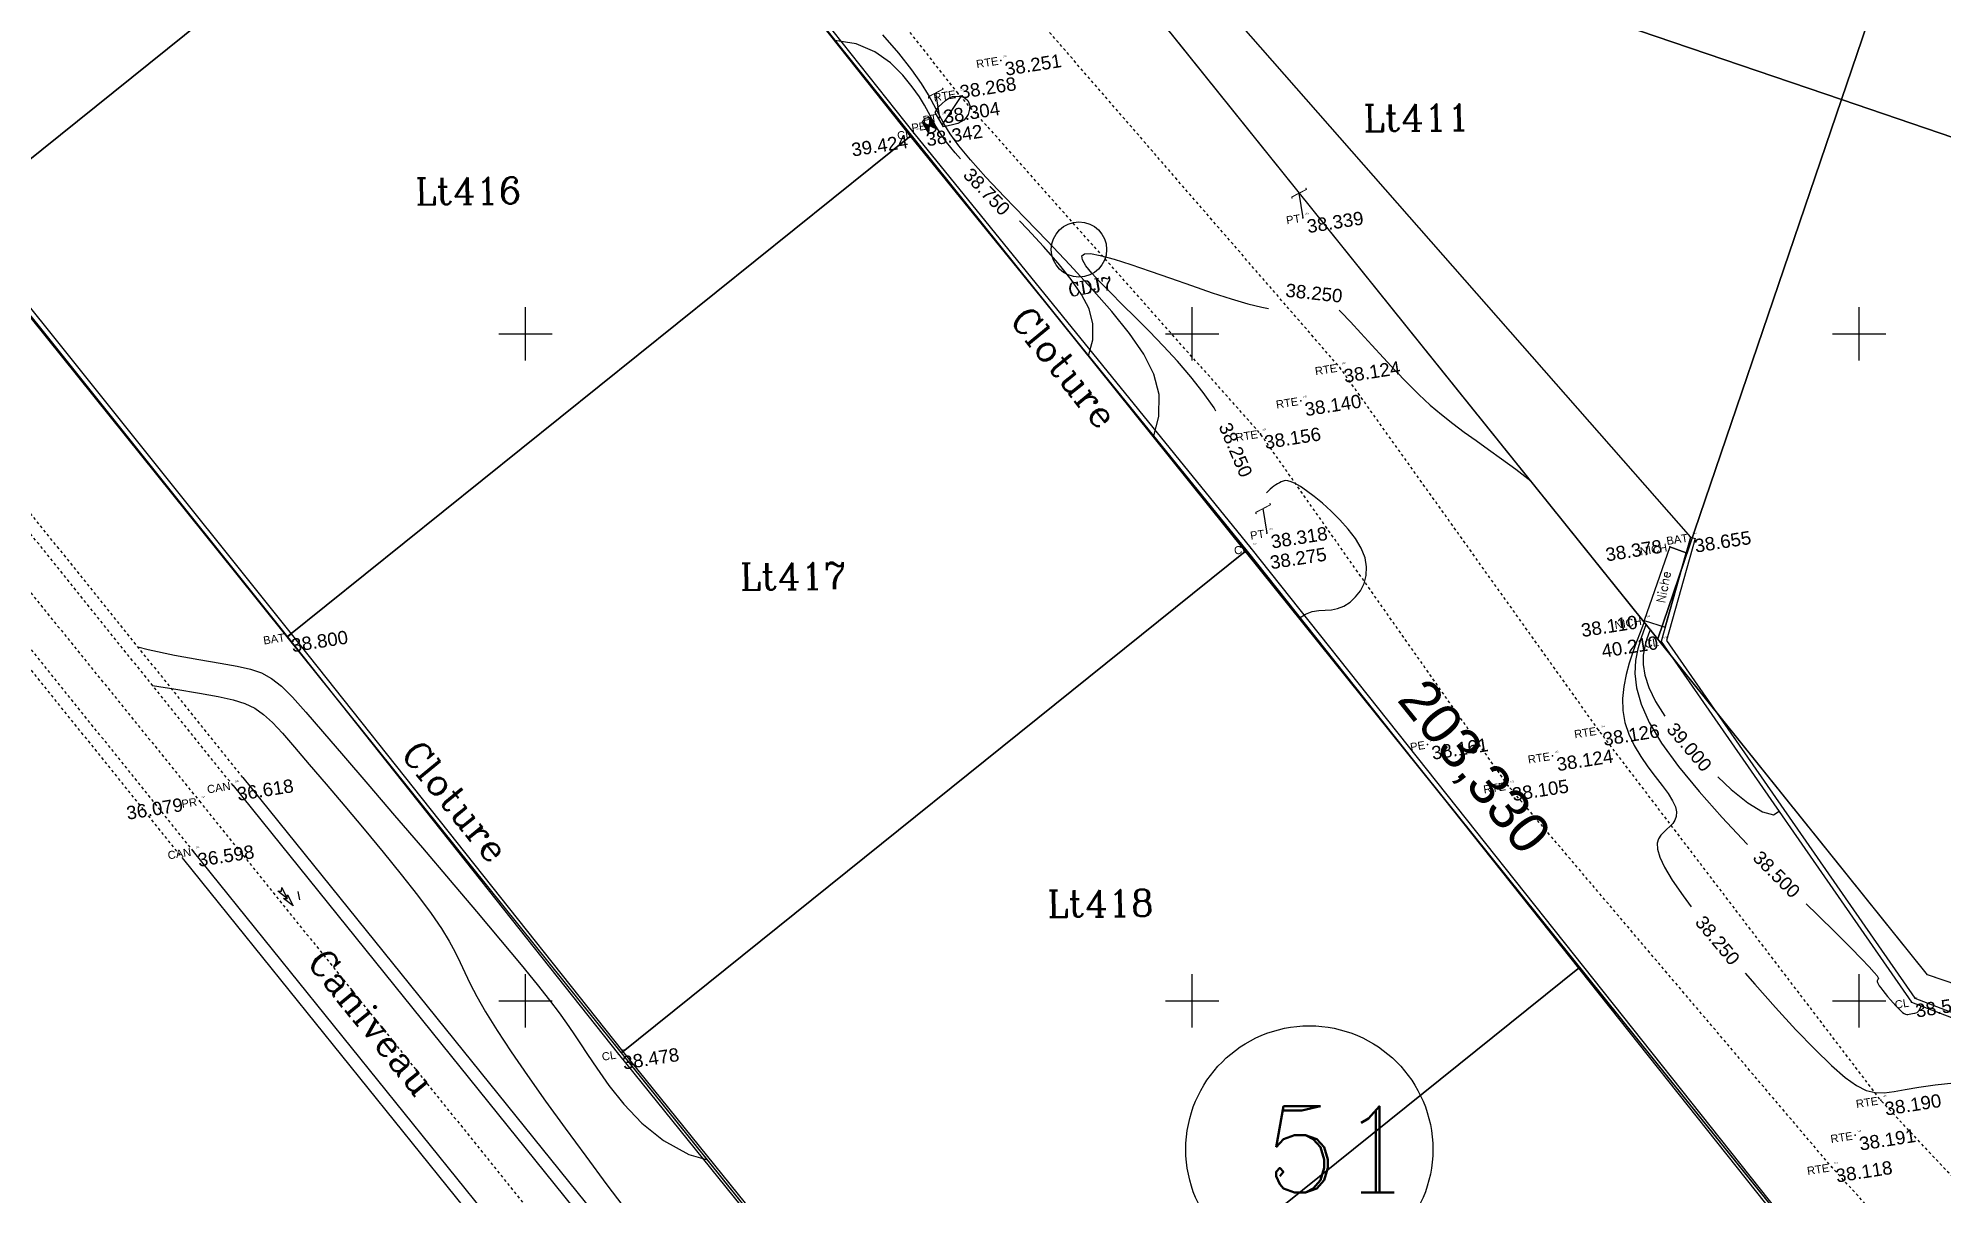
# Model space of a CAD drawing. Header units: metres. Extents: x 394092 to 394268, y 588562 to 588788.
# Drawn here: x 394131.7 to 394203.2, y 588667.7 to 588711.1 of the extents above; entities that cross this region are included whole.
import ezdxf
from ezdxf.enums import TextEntityAlignment as Align

# ---------------------------------------------------------------- set-up
doc = ezdxf.new("R2010")
doc.units = ezdxf.units.M
doc.linetypes.add('ACAD_ISO03W100', pattern=[30, 12, -18])
for name, color, linetype in [('BATIMENT', 6, 'Continuous'), ('CADRE', 7, 'Continuous'), ('CANIVEAU', 5, 'Continuous'), ('Carroyage(1)_Croix', 7, 'Continuous'), ('CLOTURE', 7, 'Continuous'), ('CN_01_00', 7, 'Continuous'), ('Cotation Courbes de niveau', 7, 'Continuous'), ('IL', 70, 'Continuous'), ('ILOT', 70, 'Continuous'), ('L', 10, 'Continuous'), ('NICHE', 1, 'Continuous'), ('POTEAU ELECTRIQUE', 20, 'Continuous'), ('POTEAU TELEPHONIQUE', 20, 'Continuous'), ('ROUTE', 251, 'Continuous'), ('TF', 160, 'Continuous'), ('TopoAlt', 150, 'Continuous'), ('TopoCod', 1, 'Continuous'), ('TOPOJIS', 7, 'Continuous'), ('TopoMat', 3, 'Continuous')]:
    doc.layers.add(name, color=color, linetype=linetype)
doc.layers.add('TELEPHONE', color=7, linetype='Continuous', lineweight=20)
doc.styles.add('ROMANC', font='romanc.shx', dxfattribs={"height": 10})
doc.styles.get("Standard").update_dxf_attribs({"font": 'arial.ttf'})
doc.dimstyles.new('ISO-25', dxfattribs={"dimtxt": 2.5, "dimasz": 2.5, "dimexe": 1.25, "dimexo": 0.625, "dimtad": 1, "dimdec": 3, "dimzin": 1, "dimtxsty": 'Standard', "dimcen": 2.5, "dimadec": 0, "dimazin": 0, "dimtfac": 1, "dimtdec": 3, "dimtmove": 0, "dimatfit": 3, "dimfxl": 1, "dimarcsym": 0})

# ---------------------------------------------------------------- blocks, each defined once
blk = doc.blocks.new('TCPOINT')
at = {"color": 0}
blk.add_point((0, 0), dxfattribs=at)
at = {"layer": 'TopoAlt'}
blk.add_attdef('ALT', text='', height=0.5, dxfattribs=at).set_placement((0.1, -0.1), align=Align.TOP_LEFT)
at = {"layer": 'TopoCod'}
blk.add_attdef('COD', text='', height=0.3, dxfattribs=at).set_placement((-0.1, 0), align=Align.MIDDLE_RIGHT)
at = {"layer": 'TopoMat'}
blk.add_attdef('MAT', (0.1, 0.1), '', height=0.3, dxfattribs=at)
blk = doc.blocks.new('p001')
at = {"layer": 'TELEPHONE', "color": 0}
for p, q in [((-0.01, 2.84), (-0.01, 0.19)), ((0, 2.82), (0, 0.19)), ((0.01, 2.85), (0.01, 0.19))]:
    blk.add_line(p, q, dxfattribs=at)
for points in [[(-0.83, 2.42), (-0.83, 2.57), (0.81, 3.11), (0.81, 3.24)], [(-0.82, 2.42), (-0.82, 2.56), (-0.01, 2.83)], [(-0.81, 2.42), (-0.81, 2.55), (0.83, 3.1), (0.83, 3.24)], [(0.01, 2.84), (0.82, 3.11), (0.82, 3.24)]]:
    blk.add_lwpolyline(points, dxfattribs=at)
at = {"layer": 'TELEPHONE', "flags": 128}
for points in [[(-0.81, 2.42), (-0.83, 2.42)], [(0.81, 3.24), (0.83, 3.24)], [(-0.01, 0.19), (0.01, 0.19)]]:
    blk.add_lwpolyline(points, dxfattribs=at)
blk = doc.blocks.new('jj')
h = blk.add_hatch(color=0)
h.dxf.hatch_style = 1
h.paths.add_polyline_path([(394414.784, 588989.632), (394415.033, 588989.457), (394415.282, 588989.633)])
h.paths.add_polyline_path([(394415.033, 588989.457), (394414.797, 588989.291), (394415.27, 588989.292)])
at = {"color": 0, "flags": 128}
blk.add_lwpolyline([(394414.784, 588989.632, 0.315698), (394414.797, 588989.291), (394415.27, 588989.292, 0.315698), (394415.282, 588989.633)], format="xyb", close=True, dxfattribs=at)
for points in [[(394414.784, 588989.632), (394415.27, 588989.292)], [(394414.797, 588989.291), (394415.282, 588989.633)]]:
    blk.add_lwpolyline(points, dxfattribs=at)
at = {"layer": 'POTEAU ELECTRIQUE', "color": 0, "flags": 128}
blk.add_lwpolyline([(394414.721, 588989.9), (394414.612, 588990.113), (394414.565, 588990.279), (394414.534, 588990.451), (394414.523, 588990.611), (394414.538, 588990.757), (394414.593, 588990.867), (394414.664, 588990.996), (394414.738, 588991.072), (394414.848, 588991.146), (394414.953, 588991.174), (394415.046, 588991.169), (394415.148, 588991.15), (394415.274, 588991.073), (394415.411, 588990.93), (394415.474, 588990.811), (394415.519, 588990.68), (394415.51, 588990.428), (394415.434, 588990.181), (394415.344, 588989.901), (394414.721, 588989.9)], close=True, dxfattribs=at)
blk.add_lwpolyline([(394415.254, 588989.9), (394414.701, 588991.034)], dxfattribs=at)
blk = doc.blocks.new('ffgh')
at = {"color": 0, "flags": 128}
for points in [[(394337.65, 588987.123), (394337.79, 588987.558), (394337.86, 588987.118), (394337.86, 588987.118), (394337.758, 588987.21), (394337.65, 588987.123)], [(394337.682, 588987.472), (394337.821, 588987.906), (394337.892, 588987.467), (394337.892, 588987.467), (394337.79, 588987.558), (394337.682, 588987.472)], [(394337.682, 588987.472), (394337.821, 588987.906), (394337.892, 588987.467), (394337.892, 588987.467), (394337.79, 588987.558), (394337.682, 588987.472)]]:
    blk.add_lwpolyline(points, dxfattribs=at)
blk = doc.blocks.new('*D14')
at = {"layer": 'Defpoints', "color": 0, "transparency": 16777216}
for p in [(394120.614, 588761.996), (394247.991, 588603.509), (394247.991, 588603.509)]:
    blk.add_point(p, dxfattribs=at)
at = {"color": 0, "lineweight": 13, "transparency": 16777216, "insert": (394185.492, 588683.709), "char_height": 1.5, "attachment_point": 5, "rotation": 308.78906}
blk.add_mtext('203,330', dxfattribs=at)

msp = doc.modelspace()

# ---------------------------------------------------------------- linework, layer by layer
at = {"lineweight": 30}
msp.add_circle((394170.7535, 588703.1578, 0.369), 1.0367, dxfattribs=at)
at = {"layer": 'BATIMENT', "elevation": 0.594, "flags": 128}
msp.add_lwpolyline([(394172.2207, 588713.8688), (394176.157, 588716.6699), (394176.5578, 588716.5415), (394175.4748, 588713.1091), (394193.6816, 588692.374)], dxfattribs=at)
at = {"layer": 'BATIMENT', "flags": 128}
for points in [[(394128.4967, 588704.344), (394141.08, 588688.643)], [(394128.6377, 588704.4559), (394141.221, 588688.7549)]]:
    msp.add_lwpolyline(points, dxfattribs=at)
at = {"layer": 'CANIVEAU', "linetype": 'ACAD_ISO03W100', "ltscale": 0.001, "flags": 128}
for points, elevation in [([(394139.4143, 588683.3758), (394131.3062, 588693.4495), (394126.0126, 588699.9562), (394101.9269, 588729.7964), (394095.0687, 588738.2683), (394093.2551, 588740.5115)], -1.163), ([(394139.0406, 588683.0745), (394130.9325, 588693.1482), (394125.6389, 588699.6549), (394101.5532, 588729.4951), (394094.6951, 588737.967), (394093.2551, 588739.748)], -1.163), ([(394137.565, 588680.6029), (394129.4568, 588690.6765), (394124.1633, 588697.1832), (394100.0776, 588727.0235), (394093.2551, 588735.4512)], -1.183), ([(394137.1913, 588680.3015), (394129.0832, 588690.3752), (394123.7896, 588696.8819), (394099.7039, 588726.7222), (394093.2551, 588734.6884)], -1.441)]:
    msp.add_lwpolyline(points, dxfattribs=dict(at, elevation=elevation))
at = {"layer": 'CANIVEAU', "color": 0, "linetype": 'ACAD_ISO03W100', "ltscale": 0.001, "flags": 128}
for points, elevation in [([(394093.2551, 588737.5882), (394123.4693, 588700.1553), (394137.7844, 588682.4828)], -1.183), ([(394137.7844, 588682.4828), (394148.789, 588668.8342), (394155.4942, 588660.5188), (394159.9048, 588655.0489), (394162.3067, 588652.0721), (394176.4311, 588635.1913), (394183.1197, 588626.3499), (394188.1325, 588620.1418), (394207.2084, 588596.5183), (394212.5566, 588589.9413), (394216.8863, 588584.5602), (394219.6206, 588581.1618), (394220.4596, 588580.1317)], -1.702)]:
    msp.add_lwpolyline(points, dxfattribs=dict(at, elevation=elevation))
at = {"layer": 'CANIVEAU', "flags": 128}
for points, elevation in [([(394139.0406, 588683.0745), (394162.7787, 588653.6347), (394177.0141, 588636.0693), (394184.2922, 588627.0577), (394208.1756, 588597.4919), (394213.67, 588590.732)], -1.163), ([(394139.4143, 588683.3758), (394163.152, 588653.9365), (394177.3872, 588636.3712), (394184.6656, 588627.3593), (394208.5485, 588597.7941), (394214.0425, 588591.0347)], -1.163), ([(394219.1782, 588578.775), (394211.0701, 588588.8487), (394205.7765, 588595.3554), (394181.6908, 588625.1956), (394174.8327, 588633.6675), (394160.884, 588650.9202), (394137.1913, 588680.3015)], -1.441), ([(394219.5522, 588579.076), (394211.4432, 588589.1506), (394206.1494, 588595.6576), (394182.0641, 588625.4974), (394175.2057, 588633.9695), (394161.2575, 588651.2217), (394137.565, 588680.6029)], -1.441)]:
    msp.add_lwpolyline(points, dxfattribs=dict(at, elevation=elevation))
at = {"layer": 'Carroyage(1)_Croix', "ltscale": 0.001}
for p, q in [((394150, 588699), (394150, 588701)), ((394175, 588699), (394175, 588701)), ((394200, 588699), (394200, 588701)), ((394149, 588700), (394151, 588700)), ((394174, 588700), (394176, 588700)), ((394199, 588700), (394201, 588700)), ((394150, 588674), (394150, 588676)), ((394175, 588674), (394175, 588676)), ((394200, 588674), (394200, 588676)), ((394149, 588675), (394151, 588675)), ((394174, 588675), (394176, 588675)), ((394199, 588675), (394201, 588675))]:
    msp.add_line(p, q, dxfattribs=at)
at = {"layer": 'CLOTURE', "flags": 128}
for points, elevation in [([(394110.7477, 588726.5488), (394110.1005, 588730.6278), (394115.3171, 588757.8507), (394120.6577, 588762.3399), (394152.0848, 588723.2374), (394164.569, 588707.5167), (394177.1974, 588691.9665), (394202.1451, 588660.5919), (394213.2133, 588646.7343), (394223.5705, 588633.8856)], -0.05), ([(394110.9182, 588726.6227), (394110.2832, 588730.6249), (394115.4819, 588757.754), (394120.6327, 588762.0837), (394151.9442, 588723.125), (394164.4286, 588707.404), (394177.0571, 588691.8538), (394202.0044, 588660.4797)], -0.05), ([(394193.6816, 588692.374), (394192.5806, 588688.4691), (394201.9687, 588674.9522), (394210.2777, 588671.7688)], 0.874), ([(394193.8548, 588692.3252), (394192.7769, 588688.5021), (394202.0849, 588675.1004), (394210.3421, 588671.9369)], 0.874), ([(394193.6816, 588692.374), (394193.8548, 588692.3252)], 0.594), ([(394141.08, 588688.643), (394153.4968, 588673.0029), (394166.1438, 588657.3412), (394178.4947, 588641.8052), (394179.8359, 588639.6834), (394179.8359, 588639.6834)], 1.019), ([(394141.221, 588688.7549), (394153.6373, 588673.1154), (394166.2843, 588657.4538), (394178.6417, 588641.9096)], 1.019)]:
    msp.add_lwpolyline(points, dxfattribs=dict(at, elevation=elevation))
msp.add_lwpolyline([(394141.08, 588688.643), (394141.221, 588688.7549)], dxfattribs=at)
at = {"layer": 'CN_01_00', "color": 7, "flags": 128}
for points, elevation in [([(394166.319, 588706.5574), (394166.1122, 588706.7864), (394165.793, 588707.175), (394165.5598, 588707.4987), (394165.3866, 588707.7785), (394165.2472, 588708.0354), (394165.1155, 588708.2902), (394164.9655, 588708.564), (394164.7711, 588708.8777), (394164.5062, 588709.2522), (394164.1475, 588709.6943), (394163.6827, 588710.1541), (394163.1025, 588710.5675), (394162.3974, 588710.8705), (394161.6068, 588710.9915)], 38.75), ([(394173.5517, 588696.1293), (394173.754, 588696.896), (394173.7636, 588697.7197), (394173.5653, 588698.485), (394173.1852, 588699.2329), (394172.6494, 588700.0047), (394171.9856, 588700.8308), (394171.2275, 588701.6991), (394170.4108, 588702.5867), (394169.5706, 588703.4708), (394168.7425, 588704.3285), (394167.9619, 588705.1371), (394167.2641, 588705.8737), (394166.6847, 588706.5155), (394166.2471, 588707.0482), (394165.9274, 588707.492), (394165.6898, 588707.8756), (394165.4987, 588708.2278), (394165.3182, 588708.5771), (394165.1126, 588708.9524), (394164.8461, 588709.3825), (394164.4829, 588709.8959), (394163.9975, 588710.5102), (394163.4047, 588711.1986)], 38.5), ([(394171.1099, 588699.1674), (394171.2689, 588699.7696), (394171.2759, 588700.3704), (394171.1312, 588700.9286), (394170.854, 588701.4742), (394170.4631, 588702.0372), (394169.9789, 588702.6398), (394169.426, 588703.2731), (394168.8302, 588703.9206), (394168.5302, 588704.2363)], 38.75), ([(394175.8896, 588697.1037), (394175.819, 588697.2219), (394175.4107, 588697.8035), (394174.9467, 588698.3893), (394174.4438, 588698.9714), (394173.9188, 588699.5416), (394173.3886, 588700.0919), (394172.8699, 588700.6144), (394172.3795, 588701.101), (394171.9342, 588701.5437), (394171.5499, 588701.9353), (394171.2389, 588702.2717), (394171.0127, 588702.5493), (394170.8827, 588702.7649), (394170.8604, 588702.9151), (394170.957, 588702.9964), (394171.1842, 588703.0056), (394171.5532, 588702.9392), (394172.0679, 588702.7974), (394172.7018, 588702.5948), (394173.4204, 588702.3496), (394174.1897, 588702.0799), (394174.9754, 588701.8037), (394175.7432, 588701.5393), (394176.4589, 588701.3049), (394177.0882, 588701.1184), (394177.6051, 588700.9938), (394177.86, 588700.9522)], 38.25), ([(394180.5051, 588700.882), (394180.5827, 588700.808), (394180.9344, 588700.4443), (394181.3215, 588700.0272), (394181.7356, 588699.5735), (394182.1686, 588699.0996), (394182.6121, 588698.6222), (394183.0578, 588698.1581), (394183.4976, 588697.7237), (394183.9257, 588697.331), (394184.3466, 588696.9733), (394184.7677, 588696.6392), (394185.196, 588696.3172), (394185.6388, 588695.996), (394186.1032, 588695.664), (394186.5964, 588695.3099), (394187.1256, 588694.9222), (394187.6938, 588694.4934), (394187.6981, 588694.4901)], 38.25), ([(394179.0047, 588689.3445), (394179.2479, 588689.498), (394179.5023, 588689.5884), (394179.7463, 588689.6269), (394179.9836, 588689.6407), (394180.2177, 588689.6567), (394180.4522, 588689.7021), (394180.6882, 588689.7985), (394180.9166, 588689.9461), (394181.1258, 588690.1395), (394181.3042, 588690.3733), (394181.4402, 588690.6423), (394181.5222, 588690.9412), (394181.5386, 588691.2646), (394181.4778, 588691.6071), (394181.333, 588691.963), (394181.1168, 588692.3241), (394180.8465, 588692.6818), (394180.5394, 588693.0274), (394180.2129, 588693.3525), (394179.8842, 588693.6483), (394179.5708, 588693.9062), (394179.29, 588694.1176), (394179.0552, 588694.2764), (394178.8638, 588694.3869), (394178.7094, 588694.4559), (394178.5856, 588694.4901), (394178.4858, 588694.4964), (394178.4036, 588694.4815), (394178.3325, 588694.4523), (394178.2661, 588694.4156), (394178.1991, 588694.3767), (394178.1308, 588694.3354), (394178.0618, 588694.2901), (394177.9926, 588694.239), (394177.9238, 588694.1805), (394177.8558, 588694.1131), (394177.7894, 588694.0349)], 38.25), ([(394193.3923, 588691.3145), (394193.3848, 588691.3213)], 38.75), ([(394191.9402, 588689.2121), (394191.9137, 588689.1261), (394191.7957, 588688.8076), (394191.6602, 588688.4547), (394191.5189, 588688.0704), (394191.3836, 588687.6607), (394191.2663, 588687.2313), (394191.179, 588686.7881), (394191.1336, 588686.337), (394191.1421, 588685.8839), (394191.2165, 588685.4345), (394191.3635, 588684.9945), (394191.5698, 588684.5679), (394191.8167, 588684.1585), (394192.0855, 588683.7702), (394192.3578, 588683.4067), (394192.6147, 588683.0718), (394192.8378, 588682.7694), (394193.0084, 588682.5032), (394193.1126, 588682.2754), (394193.1555, 588682.082), (394193.1469, 588681.9172), (394193.0967, 588681.7756), (394193.0146, 588681.6513), (394192.9104, 588681.5388), (394192.7939, 588681.4323), (394192.675, 588681.3263), (394192.5646, 588681.2133), (394192.4782, 588681.0792), (394192.4326, 588680.9079), (394192.4443, 588680.6834), (394192.5302, 588680.3898), (394192.707, 588680.0111), (394192.9912, 588679.5313), (394193.3996, 588678.9345), (394193.7086, 588678.523)], 38.25), ([(394192.0124, 588689.1222), (394191.9654, 588688.9918), (394191.8266, 588688.6066), (394191.7025, 588688.199), (394191.6169, 588687.758), (394191.5936, 588687.2722), (394191.6563, 588686.7306), (394191.8287, 588686.1219), (394192.1348, 588685.4349), (394192.5982, 588684.6586), (394193.2316, 588683.7887), (394194.0032, 588682.8498), (394194.8703, 588681.8734), (394195.7899, 588680.8911), (394195.8157, 588680.8645)], 38.5), ([(394192.1746, 588688.9204), (394192.1453, 588688.839), (394192.0474, 588688.5661), (394191.9617, 588688.2756), (394191.907, 588687.958), (394191.9017, 588687.6034), (394191.9647, 588687.2022), (394192.1146, 588686.7447), (394192.3699, 588686.2213), (394192.7163, 588685.6745)], 39), ([(394135.4768, 588688.2679), (394135.8616, 588688.1669), (394136.8432, 588687.9582), (394137.7585, 588687.7924), (394138.5534, 588687.6603), (394139.1901, 588687.5497), (394139.6957, 588687.4355), (394140.1134, 588687.2896), (394140.4867, 588687.0839), (394140.8587, 588686.79), (394141.2728, 588686.38), (394141.7722, 588685.8257), (394142.4004, 588685.0988), (394143.1861, 588684.1843), (394144.1001, 588683.1189), (394145.0989, 588681.9526), (394146.1389, 588680.7352), (394147.1764, 588679.5166), (394148.1679, 588678.3467), (394149.0697, 588677.2753), (394149.8383, 588676.3523), (394150.4431, 588675.6123), (394150.9062, 588675.0288), (394151.2627, 588674.56), (394151.5477, 588674.1642), (394151.7963, 588673.7995), (394152.0435, 588673.4242), (394152.3247, 588672.9966), (394152.6748, 588672.4748), (394153.1244, 588671.8352), (394153.6861, 588671.1264), (394154.3678, 588670.415), (394155.1774, 588669.7678), (394156.1231, 588669.2515), (394156.8314, 588669.0443)], 38.25), ([(394136.0223, 588686.8246), (394136.8955, 588686.683), (394137.7795, 588686.5337), (394138.4879, 588686.4046), (394139.0444, 588686.2805), (394139.4873, 588686.1412), (394139.8551, 588685.9665), (394140.1859, 588685.7363), (394140.5181, 588685.4303), (394140.8902, 588685.0285), (394141.3403, 588684.5107), (394141.8952, 588683.8655), (394142.536, 588683.1168), (394143.2318, 588682.2973), (394143.952, 588681.4396), (394144.6659, 588680.5765), (394145.3429, 588679.7407), (394145.9523, 588678.9648), (394146.4635, 588678.2815), (394146.8558, 588677.7128), (394147.1492, 588677.2378), (394147.3736, 588676.8251), (394147.559, 588676.4431), (394147.7354, 588676.0602), (394147.9328, 588675.6448), (394148.1811, 588675.1655), (394148.5103, 588674.5908), (394148.943, 588673.8973), (394149.472, 588673.0955), (394150.0829, 588672.204), (394150.7612, 588671.2415), (394151.4924, 588670.2266), (394152.2618, 588669.1781), (394153.0551, 588668.1146), (394153.8578, 588667.0549)], 37.75), ([(394194.6987, 588683.3913), (394195.1992, 588682.9238), (394195.8283, 588682.4187), (394196.3733, 588682.0837), (394196.7889, 588681.9696), (394196.9991, 588682.1074)], 39), ([(394141.4727, 588679.1024), (394141.5277, 588678.7848)], 37), ([(394198.0176, 588678.6373), (394198.4352, 588678.2245), (394199.1363, 588677.5343), (394199.6861, 588676.9876), (394200.0946, 588676.5738), (394200.3819, 588676.2737), (394200.5685, 588676.0684), (394200.6748, 588675.9386), (394200.7209, 588675.8654), (394200.7274, 588675.8297), (394200.7145, 588675.8123), (394200.6996, 588675.7971), (394200.688, 588675.779), (394200.6818, 588675.7559), (394200.6834, 588675.7256), (394200.695, 588675.686), (394200.7188, 588675.6349), (394200.7572, 588675.5701), (394200.8123, 588675.4896), (394200.8853, 588675.3923), (394200.973, 588675.2821), (394201.071, 588675.1641), (394201.1749, 588675.0432), (394201.2804, 588674.9246), (394201.3831, 588674.8133), (394201.4787, 588674.7143), (394201.5627, 588674.6327), (394201.6323, 588674.5722), (394201.69, 588674.5312), (394201.7396, 588674.5065), (394201.7852, 588674.4952), (394201.8306, 588674.4942), (394201.8797, 588674.5006), (394201.9366, 588674.5113), (394202.0051, 588674.5233), (394202.0867, 588674.5375), (394202.1728, 588674.5711), (394202.2525, 588674.6449), (394202.3147, 588674.78), (394202.3205, 588674.8174)], 38.5), ([(394195.734, 588676.0369), (394196.0867, 588675.6268), (394196.8684, 588674.7479), (394197.6294, 588673.9231), (394198.3376, 588673.1897), (394198.9605, 588672.5851), (394199.4761, 588672.1368), (394199.9033, 588671.8324), (394200.2711, 588671.6495), (394200.6087, 588671.5657), (394200.9452, 588671.5586), (394201.3095, 588671.6059), (394201.731, 588671.6851), (394202.2385, 588671.7739), (394202.8513, 588671.8543), (394203.5479, 588671.9261), (394204.2969, 588671.9934), (394205.067, 588672.0604), (394205.8267, 588672.1314), (394206.5447, 588672.2104), (394207.1896, 588672.3017), (394207.73, 588672.4094), (394208.1445, 588672.535), (394208.443, 588672.6645)], 38.25), ([(394202.3485, 588674.9991), (394202.3485, 588674.9994)], 38.5)]:
    msp.add_lwpolyline(points, dxfattribs=dict(at, elevation=elevation))
at = {"layer": 'IL'}
msp.add_lwpolyline([(394120.61, 588761.997), (394247.987, 588603.51), (394236.529, 588569.878), (394110.794, 588726.321), (394115.233, 588757.675)], close=True, dxfattribs=at)
msp.add_lwpolyline([(394266.4532, 588657.7072), (394251.807, 588614.72), (394222.13, 588651.645), (394227.525, 588667.48), (394202.57, 588675.982), (394140.517, 588753.19), (394142.752, 588759.749), (394266.4532, 588717.6037)], dxfattribs=at)
at = {"layer": 'ILOT'}
msp.add_circle((394179.3905, 588669.4375), 4.63, dxfattribs=at)
at = {"layer": 'L'}
for points in [[(394190.08, 588743.624), (394209.012, 588737.174), (394199.337, 588708.777), (394180.406, 588715.227), (394185.348, 588729.733)], [(394139.404, 588738.613), (394151.933, 588723.024), (394128.547, 588704.233), (394116.017, 588719.822)], [(394209.012, 588737.174), (394227.943, 588730.724), (394218.268, 588702.327), (394199.337, 588708.777)], [(394151.933, 588723.024), (394164.462, 588707.435), (394141.076, 588688.644), (394128.547, 588704.233)], [(394167.492, 588719.627), (394180.406, 588715.227), (394199.337, 588708.777), (394192.453, 588688.57)], [(394167.492, 588719.627), (394180.406, 588715.227), (394199.337, 588708.777), (394192.453, 588688.57)], [(394199.337, 588708.777), (394218.268, 588702.327), (394208.593, 588673.93), (394202.57, 588675.982), (394192.453, 588688.57)], [(394164.462, 588707.435), (394176.991, 588691.846), (394153.605, 588673.055), (394141.076, 588688.644)], [(394176.991, 588691.846), (394189.52, 588676.257), (394166.134, 588657.465), (394153.605, 588673.055)], [(394189.52, 588676.257), (394202.049, 588660.668), (394178.663, 588641.876), (394166.134, 588657.465)]]:
    msp.add_lwpolyline(points, close=True, dxfattribs=at)
at = {"layer": 'NICHE', "color": 0, "elevation": 0.597, "flags": 128}
msp.add_lwpolyline([(394192.8992, 588692.0124), (394191.9438, 588689.2569), (394192.7327, 588689.0084)], dxfattribs=at)
at = {"layer": 'NICHE', "color": 0, "elevation": -37.781, "flags": 128}
msp.add_lwpolyline([(394193.5176, 588691.7926), (394192.8992, 588692.0124), (394191.9438, 588689.2569), (394192.7327, 588689.0084)], close=True, dxfattribs=at)
at = {"layer": 'NICHE', "elevation": 0.597, "flags": 128}
msp.add_lwpolyline([(394192.8992, 588692.0124), (394193.5176, 588691.7926)], dxfattribs=at)
at = {"layer": 'ROUTE', "linetype": 'ACAD_ISO03W100', "lineweight": 30, "ltscale": 0.002, "flags": 128}
for points, elevation in [([(394251.5401, 588613.4872), (394247.1732, 588619.3318), (394239.1489, 588624.9325), (394236.0797, 588628.8156), (394234.03, 588632.221), (394228.4878, 588639.8855), (394219.3841, 588651.4226), (394200.8101, 588671.2791), (394190.2476, 588685.1331), (394180.5288, 588698.7389), (394169.2745, 588711.7312), (394143.9048, 588748.7184), (394128.9052, 588766.3983)], 0.081), ([(394249.8528, 588611.9702), (394245.2076, 588617.9048), (394237.269, 588623.2953), (394234.4408, 588627.3458), (394232.0817, 588630.3038), (394226.3169, 588638.316), (394216.8875, 588649.2189), (394198.977, 588668.7696), (394186.8433, 588683.0633), (394177.5546, 588696.2568), (394166.2286, 588708.9969), (394154.3682, 588724.1099), (394146.1974, 588734.9786), (394134.3379, 588753.0657), (394125.7094, 588762.8584)], 0.097)]:
    msp.add_lwpolyline(points, dxfattribs=dict(at, elevation=elevation))
at = {"layer": 'TF'}
msp.add_lwpolyline([(394176.991, 588691.846), (394189.52, 588676.257), (394166.134, 588657.465), (394153.605, 588673.055)], close=True, dxfattribs=at)

# ---------------------------------------------------------------- block references
for name, p, rotation in [('jj', (-313338.6311, 632413.7942, -37.781), 300.273174240318), ('ffgh', (267688.8125, 1286115.907, -1.702), 224.0796764171879)]:
    msp.add_blockref(name, p, dxfattribs=dict(rotation=rotation))
at = {"layer": 'POTEAU TELEPHONIQUE', "color": 0, "xscale": 0.3516709976367164, "yscale": 0.3516709976367164, "zscale": 0.3516709976367164, "rotation": 9.00787909859095}
for p in [(394165.5409, 588708.0388, 0.523), (394179.161, 588704.2819, 0.558), (394177.8119, 588692.4639, 0.537)]:
    msp.add_blockref('p001', p, dxfattribs=at)
at = {"layer": 'TOPOJIS'}
ref = msp.add_blockref('TCPOINT', (394167.8282, 588710.246, 38.251), dxfattribs=dict(at, rotation=8.918647236070969))
ref.add_attrib('MAT', '136', (394167.9115, 588710.3603, 38.251), dxfattribs={"layer": 'TopoMat', "height": 0.06, "rotation": 8.918647})
ref.add_attrib('ALT', '38.251', dxfattribs={"layer": 'TopoAlt', "height": 0.5, "rotation": 8.918647}).set_placement((394167.9425, 588710.1627, 38.251), align=Align.TOP_LEFT)
ref.add_attrib('COD', 'RTE', dxfattribs={"layer": 'TopoCod', "height": 0.3, "rotation": 8.918647}).set_placement((394167.7295, 588710.2305, 38.251), align=Align.MIDDLE_RIGHT)
ref = msp.add_blockref('TCPOINT', (394166.2286, 588708.9969, 38.268), dxfattribs=dict(at, rotation=8.918647236070969))
ref.add_attrib('MAT', '137', (394166.3118, 588709.1112, 38.268), dxfattribs={"layer": 'TopoMat', "height": 0.06, "rotation": 8.918647})
ref.add_attrib('ALT', '38.268', dxfattribs={"layer": 'TopoAlt', "height": 0.5, "rotation": 8.918647}).set_placement((394166.2493, 588709.3, 38.268), align=Align.TOP_LEFT)
ref.add_attrib('COD', 'RTE', dxfattribs={"layer": 'TopoCod', "height": 0.3, "rotation": 8.918647}).set_placement((394166.1298, 588708.9814, 38.268), align=Align.MIDDLE_RIGHT)
ref = msp.add_blockref('TCPOINT', (394165.5306, 588708.1039, 38.304), dxfattribs=dict(at, rotation=8.918647236070969))
ref.add_attrib('MAT', '164', (394165.6138, 588708.2182, 38.304), dxfattribs={"layer": 'TopoMat', "height": 0.06, "rotation": 8.918647})
ref.add_attrib('ALT', '38.304', dxfattribs={"layer": 'TopoAlt', "height": 0.5, "rotation": 8.918647}).set_placement((394165.6371, 588708.3702, 38.304), align=Align.TOP_LEFT)
ref.add_attrib('COD', 'PT', dxfattribs={"layer": 'TopoCod', "height": 0.3, "rotation": 8.918647}).set_placement((394165.4318, 588708.0884, 38.304), align=Align.MIDDLE_RIGHT)
ref = msp.add_blockref('TCPOINT', (394165.1267, 588707.8138, 38.342), dxfattribs=dict(at, rotation=8.918647236070969))
ref.add_attrib('MAT', '165', (394165.2099, 588707.9281, 38.342), dxfattribs={"layer": 'TopoMat', "height": 0.06, "rotation": 8.918647})
ref.add_attrib('ALT', '38.342', dxfattribs={"layer": 'TopoAlt', "height": 0.5, "rotation": 8.918647}).set_placement((394164.9878, 588707.5177, 38.342), align=Align.TOP_LEFT)
ref.add_attrib('COD', 'PE', dxfattribs={"layer": 'TopoCod', "height": 0.3, "rotation": 8.918647}).set_placement((394165.0279, 588707.7983, 38.342), align=Align.MIDDLE_RIGHT)
ref = msp.add_blockref('TCPOINT', (394164.569, 588707.5167, 39.424), dxfattribs=dict(at, rotation=8.918647236070969))
ref.add_attrib('MAT', '156', (394164.6523, 588707.631, 39.424), dxfattribs={"layer": 'TopoMat', "height": 0.06, "rotation": 8.918647})
ref.add_attrib('ALT', '39.424', dxfattribs={"layer": 'TopoAlt', "height": 0.5, "rotation": 8.918647}).set_placement((394162.1879, 588707.1336, 39.424), align=Align.TOP_LEFT)
ref.add_attrib('COD', 'CL', dxfattribs={"layer": 'TopoCod', "height": 0.3, "rotation": 8.918647}).set_placement((394164.4702, 588707.5012, 39.424), align=Align.MIDDLE_RIGHT)
ref = msp.add_blockref('TCPOINT', (394179.1507, 588704.347, 38.339), dxfattribs=dict(at, rotation=8.918647236070969))
ref.add_attrib('MAT', '163', (394179.234, 588704.4613, 38.339), dxfattribs={"layer": 'TopoMat', "height": 0.06, "rotation": 8.918647})
ref.add_attrib('ALT', '38.339', dxfattribs={"layer": 'TopoAlt', "height": 0.5, "rotation": 8.918647}).set_placement((394179.265, 588704.2638, 38.339), align=Align.TOP_LEFT)
ref.add_attrib('COD', 'PT', dxfattribs={"layer": 'TopoCod', "height": 0.3, "rotation": 8.918647}).set_placement((394179.0519, 588704.3315, 38.339), align=Align.MIDDLE_RIGHT)
ref = msp.add_blockref('TCPOINT', (394180.5288, 588698.7389, 38.124), dxfattribs=dict(at, rotation=8.918647236070969))
ref.add_attrib('MAT', '140', (394180.6121, 588698.8532, 38.124), dxfattribs={"layer": 'TopoMat', "height": 0.06, "rotation": 8.918647})
ref.add_attrib('ALT', '38.124', dxfattribs={"layer": 'TopoAlt', "height": 0.5, "rotation": 8.918647}).set_placement((394180.6431, 588698.6556, 38.124), align=Align.TOP_LEFT)
ref.add_attrib('COD', 'RTE', dxfattribs={"layer": 'TopoCod', "height": 0.3, "rotation": 8.918647}).set_placement((394180.43, 588698.7234, 38.124), align=Align.MIDDLE_RIGHT)
ref = msp.add_blockref('TCPOINT', (394179.068, 588697.4883, 38.14), dxfattribs=dict(at, rotation=8.918647236070969))
ref.add_attrib('MAT', '139', (394179.1513, 588697.6026, 38.14), dxfattribs={"layer": 'TopoMat', "height": 0.06, "rotation": 8.918647})
ref.add_attrib('ALT', '38.140', dxfattribs={"layer": 'TopoAlt', "height": 0.5, "rotation": 8.918647}).set_placement((394179.1823, 588697.405, 38.14), align=Align.TOP_LEFT)
ref.add_attrib('COD', 'RTE', dxfattribs={"layer": 'TopoCod', "height": 0.3, "rotation": 8.918647}).set_placement((394178.9692, 588697.4728, 38.14), align=Align.MIDDLE_RIGHT)
ref = msp.add_blockref('TCPOINT', (394177.5546, 588696.2568, 38.156), dxfattribs=dict(at, rotation=8.918647236070969))
ref.add_attrib('MAT', '138', (394177.6379, 588696.3711, 38.156), dxfattribs={"layer": 'TopoMat', "height": 0.06, "rotation": 8.918647})
ref.add_attrib('ALT', '38.156', dxfattribs={"layer": 'TopoAlt', "height": 0.5, "rotation": 8.918647}).set_placement((394177.6689, 588696.1735, 38.156), align=Align.TOP_LEFT)
ref.add_attrib('COD', 'RTE', dxfattribs={"layer": 'TopoCod', "height": 0.3, "rotation": 8.918647}).set_placement((394177.4558, 588696.2413, 38.156), align=Align.MIDDLE_RIGHT)
ref = msp.add_blockref('TCPOINT', (394177.8015, 588692.529, 38.318), dxfattribs=dict(at, rotation=8.918647236070969))
ref.add_attrib('MAT', '162', (394177.8848, 588692.6433, 38.318), dxfattribs={"layer": 'TopoMat', "height": 0.06, "rotation": 8.918647})
ref.add_attrib('ALT', '38.318', dxfattribs={"layer": 'TopoAlt', "height": 0.5, "rotation": 8.918647}).set_placement((394177.9158, 588692.4457, 38.318), align=Align.TOP_LEFT)
ref.add_attrib('COD', 'PT', dxfattribs={"layer": 'TopoCod', "height": 0.3, "rotation": 8.918647}).set_placement((394177.7027, 588692.5135, 38.318), align=Align.MIDDLE_RIGHT)
ref = msp.add_blockref('TCPOINT', (394192.8992, 588692.0124, 38.378), dxfattribs=dict(at, rotation=8.918647236070969))
ref.add_attrib('MAT', '161', (394192.9825, 588692.1267, 38.378), dxfattribs={"layer": 'TopoMat', "height": 0.06, "rotation": 8.918647})
ref.add_attrib('ALT', '38.378', dxfattribs={"layer": 'TopoAlt', "height": 0.5, "rotation": 8.918647}).set_placement((394190.4579, 588691.9614, 38.378), align=Align.TOP_LEFT)
ref.add_attrib('COD', 'NICH', dxfattribs={"layer": 'TopoCod', "height": 0.3, "rotation": 8.918647}).set_placement((394192.8004, 588691.9969, 38.378), align=Align.MIDDLE_RIGHT)
ref = msp.add_blockref('TCPOINT', (394193.6816, 588692.374, 38.655), dxfattribs=dict(at, rotation=8.918647236070969))
ref.add_attrib('MAT', '149', (394193.7648, 588692.4883, 38.655), dxfattribs={"layer": 'TopoMat', "height": 0.06, "rotation": 8.918647})
ref.add_attrib('ALT', '38.655', dxfattribs={"layer": 'TopoAlt', "height": 0.5, "rotation": 8.918647}).set_placement((394193.7958, 588692.2907, 38.655), align=Align.TOP_LEFT)
ref.add_attrib('COD', 'BAT', dxfattribs={"layer": 'TopoCod', "height": 0.3, "rotation": 8.918647}).set_placement((394193.5828, 588692.3585, 38.655), align=Align.MIDDLE_RIGHT)
ref = msp.add_blockref('TCPOINT', (394177.1974, 588691.9665, 38.275), dxfattribs=dict(at, rotation=8.918647236070969))
ref.add_attrib('MAT', '157', (394177.2807, 588692.0808, 38.275), dxfattribs={"layer": 'TopoMat', "height": 0.06, "rotation": 8.918647})
ref.add_attrib('ALT', '38.275', dxfattribs={"layer": 'TopoAlt', "height": 0.5, "rotation": 8.918647}).set_placement((394177.8808, 588691.6682, 38.275), align=Align.TOP_LEFT)
ref.add_attrib('COD', 'CL', dxfattribs={"layer": 'TopoCod', "height": 0.3, "rotation": 8.918647}).set_placement((394177.0986, 588691.951, 38.275), align=Align.MIDDLE_RIGHT)
ref = msp.add_blockref('TCPOINT', (394191.9438, 588689.2569, 38.11), dxfattribs=dict(at, rotation=8.918647236070969))
ref.add_attrib('MAT', '160', (394192.0271, 588689.3712, 38.11), dxfattribs={"layer": 'TopoMat', "height": 0.06, "rotation": 8.918647})
ref.add_attrib('ALT', '38.110', dxfattribs={"layer": 'TopoAlt', "height": 0.5, "rotation": 8.918647}).set_placement((394189.5426, 588689.1254, 38.11), align=Align.TOP_LEFT)
ref.add_attrib('COD', 'NICH', dxfattribs={"layer": 'TopoCod', "height": 0.3, "rotation": 8.918647}).set_placement((394191.845, 588689.2414, 38.11), align=Align.MIDDLE_RIGHT)
ref = msp.add_blockref('TCPOINT', (394141.08, 588688.643, 38.8), dxfattribs=dict(at, rotation=8.918647236070969))
ref.add_attrib('MAT', '344', (394141.1633, 588688.7573, 38.8), dxfattribs={"layer": 'TopoMat', "height": 0.06, "rotation": 8.918647})
ref.add_attrib('ALT', '38.800', dxfattribs={"layer": 'TopoAlt', "height": 0.5, "rotation": 8.918647}).set_placement((394141.1943, 588688.5597, 38.8), align=Align.TOP_LEFT)
ref.add_attrib('COD', 'BAT', dxfattribs={"layer": 'TopoCod', "height": 0.3, "rotation": 8.918647}).set_placement((394140.9812, 588688.6275, 38.8), align=Align.MIDDLE_RIGHT)
ref = msp.add_blockref('TCPOINT', (394192.5806, 588688.4691, 40.21), dxfattribs=dict(at, rotation=8.918647236070969))
ref.add_attrib('MAT', '148', (394192.6639, 588688.5834, 40.21), dxfattribs={"layer": 'TopoMat', "height": 0.06, "rotation": 8.918647})
ref.add_attrib('ALT', '40.210', dxfattribs={"layer": 'TopoAlt', "height": 0.5, "rotation": 8.918647}).set_placement((394190.3116, 588688.3529, 40.21), align=Align.TOP_LEFT)
ref.add_attrib('COD', 'CL', dxfattribs={"layer": 'TopoCod', "height": 0.3, "rotation": 8.918647}).set_placement((394192.4818, 588688.4536, 40.21), align=Align.MIDDLE_RIGHT)
ref = msp.add_blockref('TCPOINT', (394190.2476, 588685.1331, 38.126), dxfattribs=dict(at, rotation=8.918647236070969))
ref.add_attrib('MAT', '141', (394190.3309, 588685.2474, 38.126), dxfattribs={"layer": 'TopoMat', "height": 0.06, "rotation": 8.918647})
ref.add_attrib('ALT', '38.126', dxfattribs={"layer": 'TopoAlt', "height": 0.5, "rotation": 8.918647}).set_placement((394190.3619, 588685.0498, 38.126), align=Align.TOP_LEFT)
ref.add_attrib('COD', 'RTE', dxfattribs={"layer": 'TopoCod', "height": 0.3, "rotation": 8.918647}).set_placement((394190.1488, 588685.1176, 38.126), align=Align.MIDDLE_RIGHT)
ref = msp.add_blockref('TCPOINT', (394183.8228, 588684.6118, 38.161), dxfattribs=dict(at, rotation=8.918647236070969))
ref.add_attrib('MAT', '159', (394183.906, 588684.726, 38.161), dxfattribs={"layer": 'TopoMat', "height": 0.06, "rotation": 8.918647})
ref.add_attrib('ALT', '38.161', dxfattribs={"layer": 'TopoAlt', "height": 0.5, "rotation": 8.918647}).set_placement((394183.937, 588684.5285, 38.161), align=Align.TOP_LEFT)
ref.add_attrib('COD', 'PE', dxfattribs={"layer": 'TopoCod', "height": 0.3, "rotation": 8.918647}).set_placement((394183.724, 588684.5962, 38.161), align=Align.MIDDLE_RIGHT)
ref = msp.add_blockref('TCPOINT', (394188.5105, 588684.1854, 38.124), dxfattribs=dict(at, rotation=8.918647236070969))
ref.add_attrib('MAT', '142', (394188.5938, 588684.2996, 38.124), dxfattribs={"layer": 'TopoMat', "height": 0.06, "rotation": 8.918647})
ref.add_attrib('ALT', '38.124', dxfattribs={"layer": 'TopoAlt', "height": 0.5, "rotation": 8.918647}).set_placement((394188.6248, 588684.1021, 38.124), align=Align.TOP_LEFT)
ref.add_attrib('COD', 'RTE', dxfattribs={"layer": 'TopoCod', "height": 0.3, "rotation": 8.918647}).set_placement((394188.4117, 588684.1698, 38.124), align=Align.MIDDLE_RIGHT)
ref = msp.add_blockref('TCPOINT', (394139.0406, 588683.0745, 36.618), dxfattribs=dict(at, rotation=8.918647236070969))
ref.add_attrib('MAT', '346', (394139.1239, 588683.1888, 36.618), dxfattribs={"layer": 'TopoMat', "height": 0.06, "rotation": 8.918647})
ref.add_attrib('ALT', '36.618', dxfattribs={"layer": 'TopoAlt', "height": 0.5, "rotation": 8.918647}).set_placement((394139.1549, 588682.9912, 36.618), align=Align.TOP_LEFT)
ref.add_attrib('COD', 'CAN', dxfattribs={"layer": 'TopoCod', "height": 0.3, "rotation": 8.918647}).set_placement((394138.9418, 588683.059, 36.618), align=Align.MIDDLE_RIGHT)
ref = msp.add_blockref('TCPOINT', (394186.8433, 588683.0633, 38.105), dxfattribs=dict(at, rotation=8.918647236070969))
ref.add_attrib('MAT', '143', (394186.9266, 588683.1776, 38.105), dxfattribs={"layer": 'TopoMat', "height": 0.06, "rotation": 8.918647})
ref.add_attrib('ALT', '38.105', dxfattribs={"layer": 'TopoAlt', "height": 0.5, "rotation": 8.918647}).set_placement((394186.9576, 588682.98, 38.105), align=Align.TOP_LEFT)
ref.add_attrib('COD', 'RTE', dxfattribs={"layer": 'TopoCod', "height": 0.3, "rotation": 8.918647}).set_placement((394186.7445, 588683.0478, 38.105), align=Align.MIDDLE_RIGHT)
ref = msp.add_blockref('TCPOINT', (394137.7844, 588682.4828, 36.079), dxfattribs=dict(at, rotation=8.918647236070969))
ref.add_attrib('MAT', '347', (394137.8677, 588682.5971, 36.079), dxfattribs={"layer": 'TopoMat', "height": 0.06, "rotation": 8.918647})
ref.add_attrib('ALT', '36.079', dxfattribs={"layer": 'TopoAlt', "height": 0.5, "rotation": 8.918647}).set_placement((394135.0074, 588682.2807, 36.079), align=Align.TOP_LEFT)
ref.add_attrib('COD', 'PR', dxfattribs={"layer": 'TopoCod', "height": 0.3, "rotation": 8.918647}).set_placement((394137.6856, 588682.4673, 36.079), align=Align.MIDDLE_RIGHT)
ref = msp.add_blockref('TCPOINT', (394137.565, 588680.6029, 36.598), dxfattribs=dict(at, rotation=8.918647236070969))
ref.add_attrib('MAT', '345', (394137.6483, 588680.7171, 36.598), dxfattribs={"layer": 'TopoMat', "height": 0.06, "rotation": 8.918647})
ref.add_attrib('ALT', '36.598', dxfattribs={"layer": 'TopoAlt', "height": 0.5, "rotation": 8.918647}).set_placement((394137.6793, 588680.5196, 36.598), align=Align.TOP_LEFT)
ref.add_attrib('COD', 'CAN', dxfattribs={"layer": 'TopoCod', "height": 0.3, "rotation": 8.918647}).set_placement((394137.4662, 588680.5873, 36.598), align=Align.MIDDLE_RIGHT)
ref = msp.add_blockref('TCPOINT', (394201.9687, 588674.9522, 38.539), dxfattribs=dict(at, rotation=8.918647236070969))
ref.add_attrib('MAT', '147', (394202.052, 588675.0665, 38.539), dxfattribs={"layer": 'TopoMat', "height": 0.06, "rotation": 8.918647})
ref.add_attrib('ALT', '38.539', dxfattribs={"layer": 'TopoAlt', "height": 0.5, "rotation": 8.918647}).set_placement((394202.083, 588674.8689, 38.539), align=Align.TOP_LEFT)
ref.add_attrib('COD', 'CL', dxfattribs={"layer": 'TopoCod', "height": 0.3, "rotation": 8.918647}).set_placement((394201.8699, 588674.9367, 38.539), align=Align.MIDDLE_RIGHT)
ref = msp.add_blockref('TCPOINT', (394153.4968, 588673.0029, 38.478), dxfattribs=dict(at, rotation=8.918647236070969))
ref.add_attrib('MAT', '348', (394153.5801, 588673.1172, 38.478), dxfattribs={"layer": 'TopoMat', "height": 0.06, "rotation": 8.918647})
ref.add_attrib('ALT', '38.478', dxfattribs={"layer": 'TopoAlt', "height": 0.5, "rotation": 8.918647}).set_placement((394153.6111, 588672.9196, 38.478), align=Align.TOP_LEFT)
ref.add_attrib('COD', 'CL', dxfattribs={"layer": 'TopoCod', "height": 0.3, "rotation": 8.918647}).set_placement((394153.398, 588672.9874, 38.478), align=Align.MIDDLE_RIGHT)
ref = msp.add_blockref('TCPOINT', (394200.8101, 588671.2791, 38.19), dxfattribs=dict(at, rotation=8.918647236070969))
ref.add_attrib('MAT', '146', (394200.8934, 588671.3934, 38.19), dxfattribs={"layer": 'TopoMat', "height": 0.06, "rotation": 8.918647})
ref.add_attrib('ALT', '38.190', dxfattribs={"layer": 'TopoAlt', "height": 0.5, "rotation": 8.918647}).set_placement((394200.9244, 588671.1958, 38.19), align=Align.TOP_LEFT)
ref.add_attrib('COD', 'RTE', dxfattribs={"layer": 'TopoCod', "height": 0.3, "rotation": 8.918647}).set_placement((394200.7113, 588671.2636, 38.19), align=Align.MIDDLE_RIGHT)
ref = msp.add_blockref('TCPOINT', (394199.8561, 588669.9664, 38.191), dxfattribs=dict(at, rotation=8.918647236070969))
ref.add_attrib('MAT', '145', (394199.9394, 588670.0807, 38.191), dxfattribs={"layer": 'TopoMat', "height": 0.06, "rotation": 8.918647})
ref.add_attrib('ALT', '38.191', dxfattribs={"layer": 'TopoAlt', "height": 0.5, "rotation": 8.918647}).set_placement((394199.9704, 588669.8831, 38.191), align=Align.TOP_LEFT)
ref.add_attrib('COD', 'RTE', dxfattribs={"layer": 'TopoCod', "height": 0.3, "rotation": 8.918647}).set_placement((394199.7573, 588669.9509, 38.191), align=Align.MIDDLE_RIGHT)
ref = msp.add_blockref('TCPOINT', (394198.977, 588668.7696, 38.118), dxfattribs=dict(at, rotation=8.918647236070969))
ref.add_attrib('MAT', '144', (394199.0603, 588668.8839, 38.118), dxfattribs={"layer": 'TopoMat', "height": 0.06, "rotation": 8.918647})
ref.add_attrib('ALT', '38.118', dxfattribs={"layer": 'TopoAlt', "height": 0.5, "rotation": 8.918647}).set_placement((394199.0913, 588668.6863, 38.118), align=Align.TOP_LEFT)
ref.add_attrib('COD', 'RTE', dxfattribs={"layer": 'TopoCod', "height": 0.3, "rotation": 8.918647}).set_placement((394198.8782, 588668.7541, 38.118), align=Align.MIDDLE_RIGHT)

# ---------------------------------------------------------------- texts
at = {"layer": 'CADRE', "lineweight": 13, "style": 'ROMANC'}
for s, p in [('Lt411', (394183.4145, 588708.0985)), ('Lt416', (394147.8659, 588705.3523)), ('Lt417', (394160.0425, 588690.9176)), ('Lt418', (394171.5625, 588678.6555))]:
    msp.add_text(s, height=1, rotation=0.638786, dxfattribs=at).set_placement(p, align=Align.MIDDLE)
for s, height, rotation, p in [('CDJ7', 0.5, 9.585578, (394171.1717, 588701.7722, -74.851)), ('Cloture', 1, 309.11919, (394170.2075, 588698.7384, -0.05)), ('Niche', 0.33, 79.204683, (394192.6683, 588690.5077, -75.85)), ('Cloture', 1, 309.11919, (394147.3811, 588682.4749, -37.781)), ('Caniveau', 1, 309.11919, (394144.243, 588674.2038, -37.781))]:
    msp.add_text(s, height=height, rotation=rotation, dxfattribs=at).set_placement(p, align=Align.MIDDLE_CENTER)
at = {"layer": 'Cotation Courbes de niveau', "color": 0, "ltscale": 0.001}
for s, rotation, p in [('38.750', 313.991689, (394167.2972, 588705.3255, 38.75)), ('38.250', 353.889163, (394179.5667, 588701.5257, 38.25)), ('38.250', 293.115273, (394176.6294, 588695.65, 38.25)), ('39.000', 310.68456, (394193.6349, 588684.5131, 39)), ('38.500', 314.893749, (394196.9074, 588679.7455, 38.5)), ('38.250', 309.693703, (394194.6956, 588677.2705, 38.25))]:
    msp.add_text(s, height=0.5, rotation=rotation, dxfattribs=at).set_placement(p, align=Align.MIDDLE_CENTER)
at = {"layer": 'ILOT', "style": 'ROMANC'}
msp.add_text(' 51', height=3.23, dxfattribs=at).set_placement((394179.3905, 588669.4375), align=Align.MIDDLE)

# ---------------------------------------------------------------- dimensions: what is measured, and where the dimension line sits
at = {"color": 0, "lineweight": 13}
dim = msp.add_aligned_dim(p1=(394120.614, 588761.996), p2=(394247.991, 588603.509), distance=0, dimstyle='ISO-25', override={"dimtxt": 1.5, "dimasz": 20, "dimdec": 3, "dimzin": 1, "dimse1": 1, "dimse2": 1, "dimsd1": 1, "dimsd2": 1, "dimtdec": 3}, dxfattribs=at)
dim.commit()
dim.dimension.update_dxf_attribs({"geometry": '*D14', "text_midpoint": (394185.4923, 588683.7088)})

doc.saveas('drawing.dxf')
